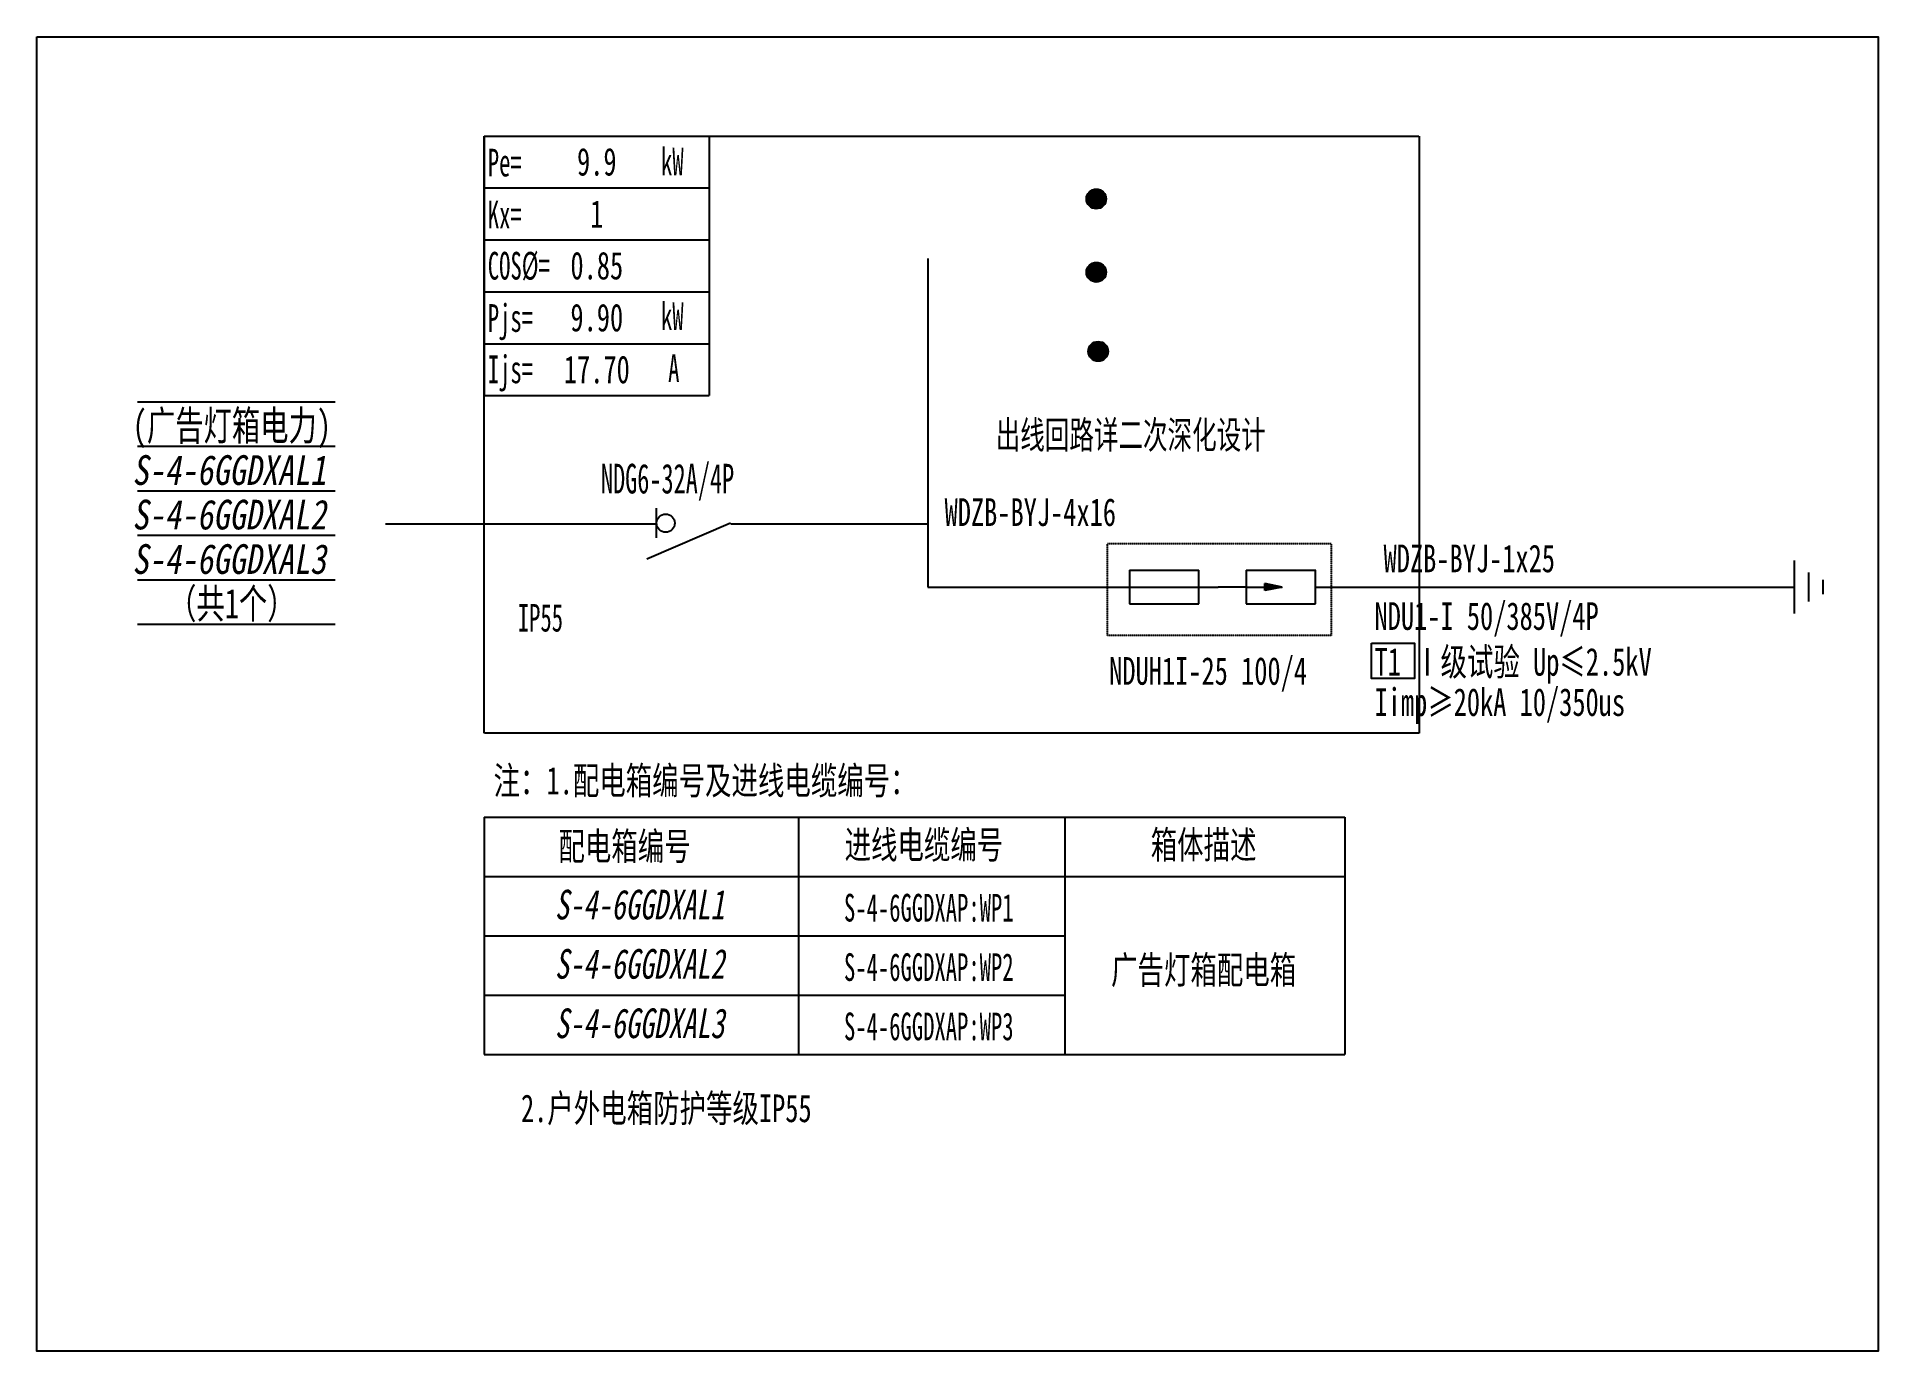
# Model space of a CAD drawing. Extents: x 296904 to 299310, y 356712 to 358430.
import ezdxf
from ezdxf.enums import TextEntityAlignment as Align

# ---------------------------------------------------------------- set-up
doc = ezdxf.new("R2010")
doc.units = 0
doc.header["$MEASUREMENT"] = 0
doc.linetypes.add('DASH', pattern=[0.35, 0.25, -0.1])
doc.linetypes.add('DASHED2', pattern=[0.375, 0.25, -0.125])
for name, color, linetype in [('D_E_Eqpm(强电设备)', 100, 'Continuous'), ('D_E_Eqpm（强电设备）', 100, 'Continuous'), ('D_E_Text(强电文字)', 51, 'Continuous'), ('D_E_Text（强电文字）', 51, 'Continuous'), ('D_E_Wire(强电线缆)', 10, 'Continuous'), ('D_E_Wire（强电线缆）', 10, 'Continuous'), ('D_T_TableDim（表格尺寸）', 255, 'Continuous'), ('E_E_Text（强电文字）', 51, 'Continuous'), ('E_E_Wire（强电线缆）', 10, 'Continuous'), ('E_T_TableDim（表格尺寸）', 255, 'Continuous'), ('系统图', 220, 'Continuous')]:
    doc.layers.add(name, color=color, linetype=linetype)
doc.styles.add('电气', font='', dxfattribs={"width": 0.7})
doc.styles.add('电气箱', font='simhei.ttf', dxfattribs={"width": 0.8, "oblique": 10})
doc.styles.get('电气').set_extended_font_data('SimSun')

msp = doc.modelspace()

# ---------------------------------------------------------------- linework, layer by layer
at = {"linetype": 'DASHED2', "elevation": 0}
msp.add_lwpolyline([(298303.6, 357768), (298595.6, 357768), (298595.6, 357647.7), (298303.6, 357647.7)], close=True, dxfattribs=at)
at = {"layer": 'D_E_Eqpm(强电设备)'}
for p, q in [((298332.1, 357733), (298423, 357733)), ((298332.1, 357733), (298332.1, 357689)), ((298422.7, 357689), (298422.7, 357733)), ((298484.8, 357733), (298575.6, 357733)), ((298484.8, 357733), (298484.8, 357689)), ((298575.4, 357689), (298575.4, 357733)), ((298484.8, 357711), (298448.1, 357711)), ((298484.8, 357711), (298531.9, 357711)), ((298531.9, 357711), (298509.1, 357715.7)), ((298509.1, 357706.3), (298509.1, 357715.7)), ((298531.9, 357711), (298509.1, 357706.3)), ((298332.1, 357689), (298422.7, 357689)), ((298484.8, 357689), (298575.4, 357689))]:
    msp.add_line(p, q, dxfattribs=at)
msp.add_solid([(298509.1, 357706.3), (298531.9, 357711), (298509.1, 357715.7)], dxfattribs=at)
at = {"layer": 'D_E_Eqpm（强电设备）'}
for p, q in [((297714.2, 357775.1), (297714.2, 357813.9)), ((297811.1, 357794.5), (297701.7, 357747.6))]:
    msp.add_line(p, q, dxfattribs=at)
msp.add_circle((297726.1, 357794.5), 11.9, dxfattribs=at)
at = {"layer": 'D_E_Text（强电文字）', "elevation": 0}
msp.add_lwpolyline([(298648.4, 357637.6), (298704.6, 357637.6), (298704.6, 357591.3), (298648.4, 357591.3)], close=True, dxfattribs=at)
at = {"layer": 'D_E_Wire(强电线缆)'}
msp.add_line((297360.2, 357793.5), (297714.2, 357793.5), dxfattribs=at)
at = {"layer": 'D_E_Wire（强电线缆）'}
for p, q in [((299201.2, 357676.6), (299201.2, 357745.6)), ((299220, 357692.2), (299220, 357729.9)), ((298068.9, 357711), (298448.1, 357711)), ((298575.4, 357711), (299201.2, 357711)), ((299238.8, 357701.6), (299238.8, 357720.5))]:
    msp.add_line(p, q, dxfattribs=at)
for centre in [(298288.9, 358218.2), (298288.9, 358122.4), (298291.3, 358019)]:
    msp.add_circle(centre, 12.9, dxfattribs=at)
at = {"layer": 'D_E_Wire（强电线缆）', "linetype": 'Continuous'}
for points in [[(298283, 358206.7), (298281.3, 358228.6), (298283, 358229.7)], [(298284.9, 358205.9), (298283, 358229.7), (298284.9, 358230.5)], [(298283, 358206.7), (298283, 358229.7), (298284.9, 358205.9)], [(298286.9, 358205.4), (298284.9, 358230.5), (298286.9, 358230.9)], [(298284.9, 358205.9), (298284.9, 358230.5), (298286.9, 358205.4)], [(298288.9, 358205.3), (298286.9, 358230.9), (298288.9, 358231.1)], [(298286.9, 358205.4), (298286.9, 358230.9), (298288.9, 358205.3)], [(298288.9, 358205.3), (298288.9, 358231.1), (298290.9, 358205.4)], [(298290.9, 358205.4), (298288.9, 358231.1), (298290.9, 358230.9)], [(298290.9, 358205.4), (298290.9, 358230.9), (298292.9, 358205.9)], [(298292.9, 358205.9), (298290.9, 358230.9), (298292.9, 358230.5)], [(298292.9, 358205.9), (298292.9, 358230.5), (298294.8, 358206.7)], [(298294.8, 358206.7), (298292.9, 358230.5), (298294.8, 358229.7)], [(298294.8, 358206.7), (298294.8, 358229.7), (298296.5, 358207.7)], [(298296.5, 358207.7), (298294.8, 358229.7), (298296.5, 358228.6)], [(298276.1, 358216.2), (298276, 358218.2), (298276.1, 358220.2)], [(298276.6, 358214.2), (298276.1, 358220.2), (298276.6, 358222.2)], [(298276.1, 358216.2), (298276.1, 358220.2), (298276.6, 358214.2)], [(298277.4, 358212.3), (298276.6, 358222.2), (298277.4, 358224)], [(298276.6, 358214.2), (298276.6, 358222.2), (298277.4, 358212.3)], [(298278.4, 358210.6), (298277.4, 358224), (298278.4, 358225.8)], [(298277.4, 358212.3), (298277.4, 358224), (298278.4, 358210.6)], [(298279.8, 358209), (298278.4, 358225.8), (298279.8, 358227.3)], [(298278.4, 358210.6), (298278.4, 358225.8), (298279.8, 358209)], [(298281.3, 358207.7), (298279.8, 358227.3), (298281.3, 358228.6)], [(298279.8, 358209), (298279.8, 358227.3), (298281.3, 358207.7)], [(298281.3, 358207.7), (298281.3, 358228.6), (298283, 358206.7)], [(298296.5, 358207.7), (298296.5, 358228.6), (298298, 358209)], [(298298, 358209), (298296.5, 358228.6), (298298, 358227.3)], [(298298, 358209), (298298, 358227.3), (298299.3, 358210.6)], [(298299.3, 358210.6), (298298, 358227.3), (298299.3, 358225.8)], [(298299.3, 358210.6), (298299.3, 358225.8), (298300.4, 358212.3)], [(298300.4, 358212.3), (298299.3, 358225.8), (298300.4, 358224)], [(298300.4, 358212.3), (298300.4, 358224), (298301.2, 358214.2)], [(298301.2, 358214.2), (298300.4, 358224), (298301.2, 358222.2)], [(298301.2, 358214.2), (298301.2, 358222.2), (298301.7, 358216.2)], [(298301.7, 358216.2), (298301.2, 358222.2), (298301.7, 358220.2)], [(298301.7, 358216.2), (298301.7, 358220.2), (298301.8, 358218.2)], [(298283, 358110.9), (298281.3, 358132.9), (298283, 358134)], [(298284.9, 358110.2), (298283, 358134), (298284.9, 358134.7)], [(298283, 358110.9), (298283, 358134), (298284.9, 358110.2)], [(298286.9, 358109.7), (298284.9, 358134.7), (298286.9, 358135.2)], [(298284.9, 358110.2), (298284.9, 358134.7), (298286.9, 358109.7)], [(298288.9, 358109.5), (298286.9, 358135.2), (298288.9, 358135.4)], [(298286.9, 358109.7), (298286.9, 358135.2), (298288.9, 358109.5)], [(298288.9, 358109.5), (298288.9, 358135.4), (298290.9, 358109.7)], [(298290.9, 358109.7), (298288.9, 358135.4), (298290.9, 358135.2)], [(298290.9, 358109.7), (298290.9, 358135.2), (298292.9, 358110.2)], [(298292.9, 358110.2), (298290.9, 358135.2), (298292.9, 358134.7)], [(298292.9, 358110.2), (298292.9, 358134.7), (298294.8, 358110.9)], [(298294.8, 358110.9), (298292.9, 358134.7), (298294.8, 358134)], [(298294.8, 358110.9), (298294.8, 358134), (298296.5, 358112)], [(298296.5, 358112), (298294.8, 358134), (298296.5, 358132.9)], [(298276.1, 358120.4), (298276, 358122.4), (298276.1, 358124.5)], [(298276.6, 358118.4), (298276.1, 358124.5), (298276.6, 358126.4)], [(298276.1, 358120.4), (298276.1, 358124.5), (298276.6, 358118.4)], [(298277.4, 358116.6), (298276.6, 358126.4), (298277.4, 358128.3)], [(298276.6, 358118.4), (298276.6, 358126.4), (298277.4, 358116.6)], [(298278.4, 358114.8), (298277.4, 358128.3), (298278.4, 358130)], [(298277.4, 358116.6), (298277.4, 358128.3), (298278.4, 358114.8)], [(298279.8, 358113.3), (298278.4, 358130), (298279.8, 358131.6)], [(298278.4, 358114.8), (298278.4, 358130), (298279.8, 358113.3)], [(298281.3, 358112), (298279.8, 358131.6), (298281.3, 358132.9)], [(298279.8, 358113.3), (298279.8, 358131.6), (298281.3, 358112)], [(298281.3, 358112), (298281.3, 358132.9), (298283, 358110.9)], [(298296.5, 358112), (298296.5, 358132.9), (298298, 358113.3)], [(298298, 358113.3), (298296.5, 358132.9), (298298, 358131.6)], [(298298, 358113.3), (298298, 358131.6), (298299.3, 358114.8)], [(298299.3, 358114.8), (298298, 358131.6), (298299.3, 358130)], [(298299.3, 358114.8), (298299.3, 358130), (298300.4, 358116.6)], [(298300.4, 358116.6), (298299.3, 358130), (298300.4, 358128.3)], [(298300.4, 358116.6), (298300.4, 358128.3), (298301.2, 358118.4)], [(298301.2, 358118.4), (298300.4, 358128.3), (298301.2, 358126.4)], [(298301.2, 358118.4), (298301.2, 358126.4), (298301.7, 358120.4)], [(298301.7, 358120.4), (298301.2, 358126.4), (298301.7, 358124.5)], [(298301.7, 358120.4), (298301.7, 358124.5), (298301.8, 358122.4)], [(298278.6, 358017), (298278.4, 358019), (298278.6, 358021.1)], [(298279, 358015), (298278.6, 358021.1), (298279, 358023)], [(298278.6, 358017), (298278.6, 358021.1), (298279, 358015)], [(298279.8, 358013.2), (298279, 358023), (298279.8, 358024.9)], [(298279, 358015), (298279, 358023), (298279.8, 358013.2)], [(298280.9, 358011.4), (298279.8, 358024.9), (298280.9, 358026.6)], [(298279.8, 358013.2), (298279.8, 358024.9), (298280.9, 358011.4)], [(298282.2, 358009.9), (298280.9, 358026.6), (298282.2, 358028.2)], [(298280.9, 358011.4), (298280.9, 358026.6), (298282.2, 358009.9)], [(298283.7, 358008.6), (298282.2, 358028.2), (298283.7, 358029.5)], [(298282.2, 358009.9), (298282.2, 358028.2), (298283.7, 358008.6)], [(298285.5, 358007.5), (298283.7, 358029.5), (298285.5, 358030.6)], [(298283.7, 358008.6), (298283.7, 358029.5), (298285.5, 358007.5)], [(298287.3, 358006.8), (298285.5, 358030.6), (298287.3, 358031.3)], [(298285.5, 358007.5), (298285.5, 358030.6), (298287.3, 358006.8)], [(298289.3, 358006.3), (298287.3, 358031.3), (298289.3, 358031.8)], [(298287.3, 358006.8), (298287.3, 358031.3), (298289.3, 358006.3)], [(298291.3, 358006.1), (298289.3, 358031.8), (298291.3, 358032)], [(298289.3, 358006.3), (298289.3, 358031.8), (298291.3, 358006.1)], [(298291.3, 358006.1), (298291.3, 358032), (298293.4, 358006.3)], [(298293.4, 358006.3), (298291.3, 358032), (298293.4, 358031.8)], [(298293.4, 358006.3), (298293.4, 358031.8), (298295.3, 358006.8)], [(298295.3, 358006.8), (298293.4, 358031.8), (298295.3, 358031.3)], [(298295.3, 358006.8), (298295.3, 358031.3), (298297.2, 358007.5)], [(298297.2, 358007.5), (298295.3, 358031.3), (298297.2, 358030.6)], [(298297.2, 358007.5), (298297.2, 358030.6), (298298.9, 358008.6)], [(298298.9, 358008.6), (298297.2, 358030.6), (298298.9, 358029.5)], [(298298.9, 358008.6), (298298.9, 358029.5), (298300.5, 358009.9)], [(298300.5, 358009.9), (298298.9, 358029.5), (298300.5, 358028.2)], [(298300.5, 358009.9), (298300.5, 358028.2), (298301.8, 358011.4)], [(298301.8, 358011.4), (298300.5, 358028.2), (298301.8, 358026.6)], [(298301.8, 358011.4), (298301.8, 358026.6), (298302.9, 358013.2)], [(298302.9, 358013.2), (298301.8, 358026.6), (298302.9, 358024.9)], [(298302.9, 358013.2), (298302.9, 358024.9), (298303.6, 358015)], [(298303.6, 358015), (298302.9, 358024.9), (298303.6, 358023)], [(298303.6, 358015), (298303.6, 358023), (298304.1, 358017)], [(298304.1, 358017), (298303.6, 358023), (298304.1, 358021.1)], [(298304.1, 358017), (298304.1, 358021.1), (298304.3, 358019)]]:
    msp.add_solid(points, dxfattribs=at)
at = {"layer": 'D_T_TableDim（表格尺寸）', "linetype": 'Continuous'}
for p, q in [((297036, 357953.1), (297294.5, 357953.1)), ((297036, 357894.9), (297294.5, 357894.9)), ((297036, 357836.7), (297294.5, 357836.7)), ((297036, 357778.6), (297294.5, 357778.6)), ((297036, 357720.4), (297294.5, 357720.4)), ((297036, 357662.3), (297294.5, 357662.3))]:
    msp.add_line(p, q, dxfattribs=at)
at = {"layer": 'D_T_TableDim（表格尺寸）', "ltscale": 3.5}
for p, q in [((297489.2, 357410.2), (298613.5, 357410.2)), ((297489.2, 357410.2), (297489.2, 357100)), ((297899.9, 357410.2), (297899.9, 357100)), ((298247.9, 357410.2), (298247.9, 357100)), ((298613.5, 357410.2), (298613.5, 357100)), ((297489.2, 357332.7), (298613.5, 357332.7)), ((297489.2, 357332.7), (298613.5, 357332.7)), ((297489.2, 357255.1), (298247.9, 357255.1)), ((297489.2, 357177.6), (298247.9, 357177.6)), ((297489.2, 357100), (298613.5, 357100))]:
    msp.add_line(p, q, dxfattribs=at)
at = {"layer": 'E_E_Text（强电文字）', "linetype": 'Continuous'}
for p, q in [((297489.2, 358300.4), (297489.2, 357961.1)), ((297489.2, 358300.4), (297783.2, 358300.4)), ((297783.2, 358300.4), (297783.2, 357961.1)), ((297489.2, 358232.6), (297783.2, 358232.6)), ((297489.2, 358164.7), (297783.2, 358164.7)), ((297489.2, 358096.9), (297783.2, 358096.9)), ((297489.2, 358029), (297783.2, 358029)), ((297489.2, 357961.1), (297783.2, 357961.1))]:
    msp.add_line(p, q, dxfattribs=at)
at = {"layer": 'E_E_Wire（强电线缆）'}
for p, q in [((298068.9, 358140.5), (298068.9, 357711)), ((297811.2, 357793.5), (298068.9, 357793.5))]:
    msp.add_line(p, q, dxfattribs=at)
at = {"layer": 'E_T_TableDim（表格尺寸）', "linetype": 'DASH', "ltscale": 2}
for p, q in [((297489.2, 357520.1), (297489.2, 358300.4)), ((297489.2, 358300.4), (298710.6, 358300.4)), ((298710.6, 358300.4), (298710.6, 357520.1)), ((298710.6, 357520.1), (297489.2, 357520.1))]:
    msp.add_line(p, q, dxfattribs=at)
at = {"layer": '系统图', "ltscale": 9973.992009}
msp.add_lwpolyline([(296904.5, 358430), (299310.5, 358430), (299310.5, 356712.5), (296904.5, 356712.5)], close=True, dxfattribs=at)

# ---------------------------------------------------------------- texts
at = {"layer": 'D_E_Text(强电文字)', "color": 1, "style": '电气', "width": 0.6}
msp.add_text('NDG6-32A/4P', height=38.775, dxfattribs=at).set_placement((297641.6, 357833.3))
at = {"layer": 'D_E_Text(强电文字)', "style": '电气', "width": 0.7}
for s, p in [('WDZB-BYJ-4x16', (298090.6, 357790.8)), ('WDZB-BYJ-1x25', (298664.2, 357730.3)), ('T1 Ⅰ级试验 Up≤2.5kV ', (298652.4, 357595.2)), ('Iimp≥20kA 10/350us', (298652.4, 357542.6))]:
    msp.add_text(s, height=36.19, dxfattribs=at).set_placement(p)
at = {"layer": 'D_E_Text(强电文字)', "color": 51, "true_color": 0xffff7f, "style": '电气', "width": 0.7}
msp.add_text('NDU1-I 50/385V/4P', height=36.19, dxfattribs=at).set_placement((298652.4, 357655))
at = {"layer": 'D_E_Text（强电文字）', "linetype": 'Continuous', "style": '电气', "width": 0.6}
for s, height, p in [('Pe=', 36.19, (297493.8, 358247.6)), ('kW', 36.19, (297720.1, 358248.9)), ('Kx=', 36.19, (297493.8, 358179.6)), ('COS%%C=', 36.19, (297493.8, 358112.8)), ('Pjs=', 36.19, (297493.8, 358044.5)), ('kW', 36.19, (297720.1, 358046.8)), ('Ijs=', 36.19, (297493.8, 357977.4)), ('A', 36.2, (297729.4, 357978.9))]:
    msp.add_text(s, height=height, dxfattribs=at).set_placement(p)
at = {"layer": 'D_E_Text（强电文字）', "style": '电气'}
for s, width, p in [('出线回路详二次深化设计', 0.65, (298157.4, 357891.8)), ('注：1.配电箱编号及进线电缆编号：', 0.7, (297501.3, 357440)), ('2.户外电箱防护等级IP55', 0.7, (297537.1, 357011.8))]:
    msp.add_text(s, height=36.19, dxfattribs=dict(at, width=width)).set_placement(p)
for s, width, p in [('IP55', 0.6, (297562.5, 357670.6)), ('配电箱编号', 0.7, (297672.4, 357373.1)), ('进线电缆编号', 0.7, (298063.6, 357375)), ('箱体描述', 0.7, (298429.1, 357375)), ('S-4-6GGDXAP:WP1', 0.6, (298070, 357292)), ('S-4-6GGDXAP:WP2', 0.6, (298070, 357214.4)), ('广告灯箱配电箱', 0.7, (298429.1, 357211.2)), ('S-4-6GGDXAP:WP3', 0.6, (298070, 357136.9))]:
    msp.add_text(s, height=36.19, dxfattribs=dict(at, width=width)).set_placement(p, align=Align.MIDDLE)
at = {"layer": 'D_E_Text（强电文字）', "color": 51, "true_color": 0xffff7f, "style": '电气', "width": 0.7}
msp.add_text('NDUH1I-25 100/4', height=36.19, dxfattribs=at).set_placement((298305.7, 357583.3))
at = {"layer": 'D_E_Text（强电文字）', "style": '电气箱', "oblique": 10, "width": 0.7}
for s, p in [('S-4-6GGDXAL1', (297692.2, 357296.1)), ('S-4-6GGDXAL2', (297692.2, 357218.6)), ('S-4-6GGDXAL3', (297692.2, 357141))]:
    msp.add_text(s, height=38.775, dxfattribs=at).set_placement(p, align=Align.MIDDLE)
at = {"layer": 'E_E_Text（强电文字）', "linetype": 'Continuous', "style": '电气', "width": 0.7}
for s, p in [('(广告灯箱电力)', (297159.3, 357902.7)), ('（共1个）', (297159.3, 357670))]:
    msp.add_text(s, height=38.77, dxfattribs=at).set_placement(p, align=Align.CENTER)
at = {"layer": 'E_E_Text（强电文字）', "linetype": 'Continuous', "style": '电气箱', "oblique": 10, "width": 0.8}
for s, p in [('S-4-6GGDXAL1', (297155.9, 357844.5)), ('S-4-6GGDXAL2', (297155.9, 357786.3)), ('S-4-6GGDXAL3', (297155.9, 357728.2))]:
    msp.add_text(s, height=38.775, dxfattribs=at).set_placement(p, align=Align.CENTER)
at = {"layer": 'E_E_Text（强电文字）', "linetype": 'Continuous', "width": 294.024, "attachment_point": 5, "style": '电气'}
for s, insert, char_height in [('9.9', (297636.2, 358266.5), 36.19), ('1', (297636.2, 358198.6), 36.2), ('0.85', (297636.2, 358130.8), 36.19), ('{\\C256;9.90}', (297636.2, 358062.9), 36.19), ('{\\C256;17.70}', (297636.2, 357995.1), 36.19)]:
    msp.add_mtext(s, dxfattribs=dict(at, insert=insert, char_height=char_height))

doc.saveas('drawing.dxf')
